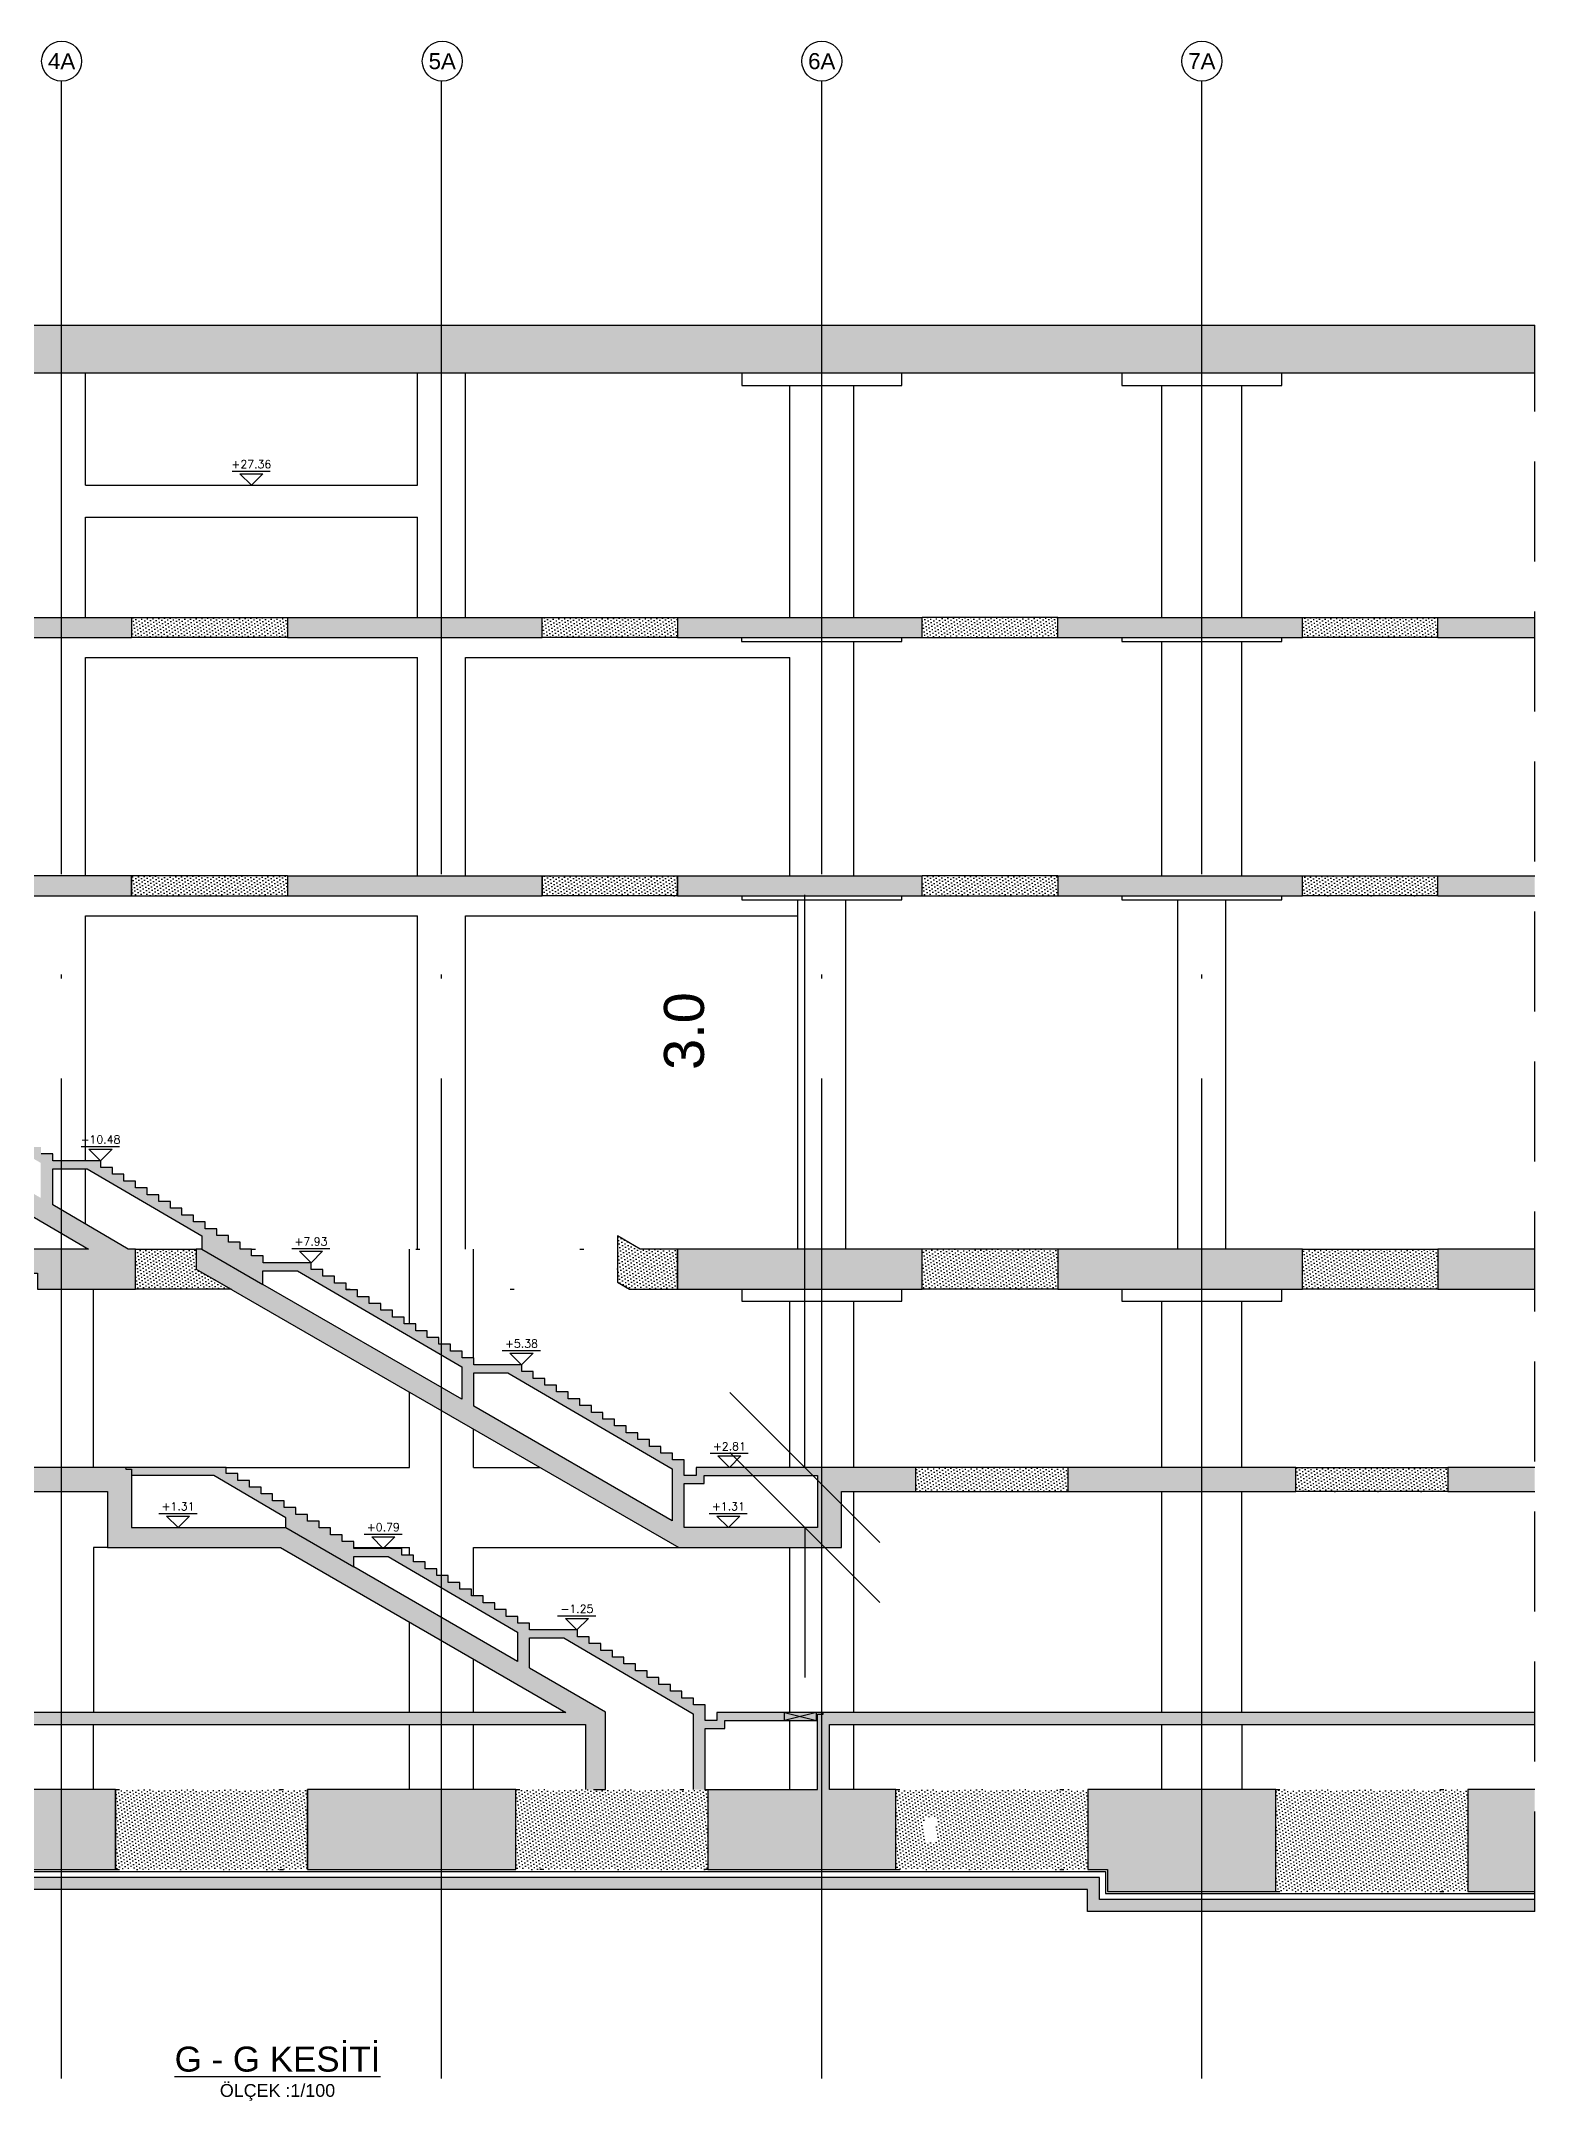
# Model space of a CAD drawing. Header units: millimetres. Extents: x 400392 to 401186, y 4543812 to 4544115.
# Drawn here: x 401067.1 to 401104.4, y 4543895.2 to 4543946.7 of the extents above; entities that cross this region are included whole.
import ezdxf
from ezdxf.enums import TextEntityAlignment as Align

# ---------------------------------------------------------------- set-up
doc = ezdxf.new("R2010")
doc.units = ezdxf.units.MM
for name, pattern in [('AKS', [3, 2.5, -0.25, 0, -0.25]), ('CIZGI', [0.4, 0.25, -0.15]), ('CONTINU', [0]), ('Dot', [4, 0, -4]), ('HIDDEN', [0.375, 0.25, -0.125])]:
    doc.linetypes.add(name, pattern=pattern)
for name, color, linetype in [('aks prota', 2, 'AKS'), ('caks prota', 4, 'Continuous'), ('görünüş prota', 4, 'Continuous'), ('kesik prota', 2, 'CIZGI'), ('kesit prota', 1, 'Continuous'), ('kesit tarama prota', 252, 'Continuous'), ('kot prota', 4, 'Continuous'), ('merdiven prota', 2, 'Continuous'), ('PRT-CST-rc_level', 6, 'Continuous'), ('PRT-CST-rc_levermark', 4, 'Continuous'), ('st_s_ölçü', 4, 'Continuous'), ('t35 prota', 3, 'Continuous'), ('taks prota', 7, 'Continuous'), ('temel prota', 6, 'Continuous'), ('tplan prota', 7, 'Continuous'), ('ölçü prota', 4, 'Continuous')]:
    doc.layers.add(name, color=color, linetype=linetype)
doc.styles.add('Arial', font='Arial.ttf')
doc.styles.add('OLCU', font='romanstw.shx')
doc.styles.get("Standard").update_dxf_attribs({"font": 'Arial.ttf'})
doc.styles.add('TAKS', font='Arial Unicode.ttf')
doc.dimstyles.new('1-100', dxfattribs={"dimscale": 0.5, "dimtxt": 2, "dimasz": 7.5, "dimexe": 3, "dimexo": 5, "dimgap": 5, "dimtad": 3, "dimdec": 1, "dimlfac": 2, "dimzin": 9, "dimdsep": 46, "dimtxsty": 'Standard', "dimblk": 'OBLIQUE', "dimcen": 0.09, "dimclrd": 3, "dimclre": 3, "dimclrt": 1, "dimadec": 3, "dimazin": 0, "dimtfac": 1, "dimtdec": 1, "dimtofl": 0, "dimtmove": 0, "dimatfit": 3, "dimfxl": 4, "dimtolj": 1, "dimtzin": 0, "dimarcsym": 0})
pattern_1 = [(36, (401064.47961, 4543652.329636), (-0.014547592, 0.087543451), [0, -0.079375])]
pattern_2 = [(36, (401043.88173, 4544117.26204), (-0.014547592, 0.08754345), [0, -0.079375])]

# ---------------------------------------------------------------- blocks, each defined once
blk = doc.blocks.new('KOTK5')
at = {"layer": 'PRT-CST-rc_levermark'}
blk.add_line((217, 160), (-213, 160), dxfattribs=at)
blk.add_lwpolyline([(130, 130), (-130, 130), (0, 0)], close=True, dxfattribs=at)
at = {"layer": 'PRT-CST-rc_level', "style": 'OLCU'}
blk.add_attdef('000.00', text='', height=90, dxfattribs=at).set_placement((0, 193), align=Align.CENTER)
blk = doc.blocks.new('_Oblique')
at = {"layer": 'st_s_ölçü', "lineweight": -2}
blk.add_line((-0.5, -0.5), (0.5, 0.5), dxfattribs=at)
blk = doc.blocks.new('*D60')
at = {"layer": 'Defpoints', "color": 0, "transparency": 16777216}
for p in [(401204.237, 4543968.571), (401204.559, 4543968.571), (401204.559, 4543967.071)]:
    blk.add_point(p, dxfattribs=at)
at = {"layer": 'temel prota', "color": 3, "lineweight": -2, "transparency": 16777216}
for p, q in [((401204.237, 4543968.571), (401204.237, 4543982.888)), ((401204.237, 4543968.571), (401202.737, 4543968.571)), ((401204.237, 4543967.071), (401202.737, 4543967.071)), ((401204.237, 4543967.071), (401204.237, 4543963.321))]:
    blk.add_line(p, q, dxfattribs=at)
at = {"layer": 'temel prota', "color": 3, "lineweight": -2, "transparency": 16777216, "xscale": 3.75, "yscale": 3.75, "zscale": 3.75}
for p, rotation in [((401204.237, 4543968.571), 270), ((401204.237, 4543967.071), 90)]:
    blk.add_blockref('_Oblique', p, dxfattribs=dict(at, rotation=rotation))
at = {"layer": 'temel prota', "color": 1, "transparency": 16777216, "insert": (401201.226, 4543979.48), "char_height": 1, "attachment_point": 5, "rotation": 90}
blk.add_mtext('\\A1;3.0', dxfattribs=at)
blk = doc.blocks.new('G-G Kesiti')
at = {"layer": 'kesit tarama prota'}
h = blk.add_hatch(color=256, dxfattribs=at)
h.dxf.hatch_style = 1
h.paths.add_polyline_path([(401164.413, 4543997.121), (401164.413, 4543996.421), (401164.013, 4543996.421), (401164.013, 4543995.921), (401222.482, 4543995.921), (401222.482, 4543997.121)])
h = blk.add_hatch(color=256, dxfattribs=at)
h.dxf.hatch_style = 1
h.paths.add_polyline_path([(401166.413, 4543973.431), (401180.813, 4543973.431), (401180.813, 4543974.031), (401165.913, 4543974.031), (401165.913, 4543982.861), (401170.446, 4543982.861), (401170.446, 4543981.261), (401174.003, 4543981.261), (401186.336, 4543974.031), (401183.013, 4543974.031), (401183.013, 4543973.431), (401185.063, 4543973.431), (401185.063, 4543973.03), (401187.511, 4543973.03), (401187.511, 4543974.031), (401187.325, 4543974.031), (401185.444, 4543975.134), (401185.444, 4543976.041), (401186.3, 4543976.041), (401189.167, 4543974.361), (401189.167, 4543974.031), (401189.031, 4543974.031), (401189.031, 4543973.531), (401201.087, 4543966.571), (401205.159, 4543966.571), (401205.159, 4543967.971), (401207.013, 4543967.971), (401207.013, 4543968.571), (401201.524, 4543968.571), (401201.524, 4543968.371), (401201.224, 4543968.371), (401201.224, 4543968.761), (401200.934, 4543968.761), (401200.934, 4543968.931), (401200.644, 4543968.931), (401200.644, 4543969.101), (401200.354, 4543969.101), (401200.354, 4543969.271), (401200.064, 4543969.271), (401200.064, 4543969.441), (401199.774, 4543969.441), (401199.774, 4543969.611), (401199.484, 4543969.611), (401199.484, 4543969.781), (401199.194, 4543969.781), (401199.194, 4543969.951), (401198.904, 4543969.951), (401198.904, 4543970.121), (401198.614, 4543970.121), (401198.614, 4543970.291), (401198.324, 4543970.291), (401198.324, 4543970.461), (401198.034, 4543970.461), (401198.034, 4543970.631), (401197.744, 4543970.631), (401197.744, 4543970.801), (401197.454, 4543970.801), (401197.454, 4543970.971), (401197.164, 4543970.971), (401197.164, 4543971.141), (401195.964, 4543971.141), (401195.964, 4543971.311), (401195.674, 4543971.311), (401195.674, 4543971.481), (401195.384, 4543971.481), (401195.384, 4543971.651), (401195.094, 4543971.651), (401195.094, 4543971.821), (401194.804, 4543971.821), (401194.804, 4543971.991), (401194.514, 4543971.991), (401194.514, 4543972.161), (401194.224, 4543972.161), (401194.224, 4543972.331), (401193.934, 4543972.331), (401193.934, 4543972.501), (401193.644, 4543972.501), (401193.644, 4543972.671), (401193.354, 4543972.671), (401193.354, 4543972.841), (401193.064, 4543972.841), (401193.064, 4543973.011), (401192.774, 4543973.011), (401192.774, 4543973.181), (401192.484, 4543973.181), (401192.484, 4543973.351), (401192.194, 4543973.351), (401192.194, 4543973.521), (401191.904, 4543973.521), (401191.904, 4543973.691), (401190.704, 4543973.691), (401190.704, 4543973.861), (401190.414, 4543973.861), (401190.414, 4543974.031), (401190.124, 4543974.031), (401190.124, 4543974.201), (401189.834, 4543974.201), (401189.834, 4543974.371), (401189.544, 4543974.371), (401189.544, 4543974.541), (401189.254, 4543974.541), (401189.254, 4543974.711), (401188.964, 4543974.711), (401188.964, 4543974.881), (401188.674, 4543974.881), (401188.674, 4543975.051), (401188.384, 4543975.051), (401188.384, 4543975.221), (401188.094, 4543975.221), (401188.094, 4543975.391), (401187.804, 4543975.391), (401187.804, 4543975.561), (401187.514, 4543975.561), (401187.514, 4543975.731), (401187.224, 4543975.731), (401187.224, 4543975.901), (401186.934, 4543975.901), (401186.934, 4543976.071), (401186.644, 4543976.071), (401186.644, 4543976.241), (401185.444, 4543976.241), (401185.444, 4543976.411), (401185.154, 4543976.411), (401185.154, 4543976.581), (401184.864, 4543976.581), (401184.864, 4543976.751), (401184.574, 4543976.751), (401184.574, 4543976.921), (401184.284, 4543976.921), (401184.284, 4543977.091), (401183.994, 4543977.091), (401183.994, 4543977.261), (401183.704, 4543977.261), (401183.704, 4543977.431), (401183.414, 4543977.431), (401183.414, 4543977.601), (401183.124, 4543977.601), (401183.124, 4543977.771), (401182.834, 4543977.771), (401182.834, 4543977.941), (401182.544, 4543977.941), (401182.544, 4543978.111), (401182.254, 4543978.111), (401182.254, 4543978.281), (401181.964, 4543978.281), (401181.964, 4543978.451), (401181.674, 4543978.451), (401181.674, 4543978.621), (401180.474, 4543978.621), (401180.474, 4543978.791), (401180.184, 4543978.791), (401180.184, 4543978.961), (401179.894, 4543978.961), (401179.894, 4543979.131), (401179.604, 4543979.131), (401179.604, 4543979.301), (401179.314, 4543979.301), (401179.314, 4543979.471), (401179.024, 4543979.471), (401179.024, 4543979.641), (401178.734, 4543979.641), (401178.734, 4543979.811), (401178.444, 4543979.811), (401178.444, 4543979.981), (401178.154, 4543979.981), (401178.154, 4543980.151), (401177.864, 4543980.151), (401177.864, 4543980.321), (401177.574, 4543980.321), (401177.574, 4543980.491), (401177.284, 4543980.491), (401177.284, 4543980.661), (401176.994, 4543980.661), (401176.994, 4543980.831), (401176.704, 4543980.831), (401176.704, 4543981.001), (401175.504, 4543981.001), (401175.504, 4543981.171), (401175.214, 4543981.171), (401175.214, 4543981.341), (401174.924, 4543981.341), (401174.924, 4543981.511), (401174.634, 4543981.511), (401174.634, 4543981.681), (401174.344, 4543981.681), (401174.344, 4543981.851), (401174.054, 4543981.851), (401174.054, 4543982.021), (401173.764, 4543982.021), (401173.764, 4543982.191), (401173.474, 4543982.191), (401173.474, 4543982.361), (401173.184, 4543982.361), (401173.184, 4543982.531), (401172.894, 4543982.531), (401172.894, 4543982.701), (401172.604, 4543982.701), (401172.604, 4543982.871), (401172.314, 4543982.871), (401172.314, 4543983.041), (401172.024, 4543983.041), (401172.024, 4543983.211), (401171.734, 4543983.211), (401171.734, 4543983.361), (401165.913, 4543983.361), (401165.913, 4543989.321), (401180.813, 4543989.321), (401180.813, 4543989.821), (401164.013, 4543989.821), (401164.013, 4543989.321), (401164.413, 4543989.321), (401164.413, 4543958.521), (401180.313, 4543958.521), (401180.313, 4543960.521), (401166.413, 4543960.521), (401166.413, 4543962.151), (401198.755, 4543962.151), (401198.755, 4543960.521), (401199.255, 4543960.521), (401199.255, 4543962.459), (401197.359, 4543963.554), (401197.359, 4543964.311), (401198.215, 4543964.311), (401201.449, 4543962.415), (401201.449, 4543960.521), (401201.749, 4543960.521), (401201.749, 4543962.051), (401202.244, 4543962.051), (401202.244, 4543962.251), (401204.555, 4543962.251), (401204.555, 4543960.521), (401201.813, 4543960.521), (401201.813, 4543958.521), (401206.513, 4543958.521), (401206.513, 4543960.521), (401204.855, 4543960.521), (401204.855, 4543962.151), (401222.482, 4543962.151), (401222.482, 4543962.451), (401202.044, 4543962.451), (401202.044, 4543962.251), (401201.749, 4543962.251), (401201.749, 4543962.641), (401201.459, 4543962.641), (401201.459, 4543962.811), (401201.169, 4543962.811), (401201.169, 4543962.981), (401200.879, 4543962.981), (401200.879, 4543963.151), (401200.589, 4543963.151), (401200.589, 4543963.321), (401200.299, 4543963.321), (401200.299, 4543963.491), (401200.009, 4543963.491), (401200.009, 4543963.661), (401199.719, 4543963.661), (401199.719, 4543963.831), (401199.429, 4543963.831), (401199.429, 4543964.001), (401199.139, 4543964.001), (401199.139, 4543964.171), (401198.849, 4543964.171), (401198.849, 4543964.341), (401198.559, 4543964.341), (401198.559, 4543964.511), (401197.359, 4543964.511), (401197.359, 4543964.681), (401197.069, 4543964.681), (401197.069, 4543964.851), (401196.779, 4543964.851), (401196.779, 4543965.021), (401196.489, 4543965.021), (401196.489, 4543965.191), (401196.199, 4543965.191), (401196.199, 4543965.361), (401195.909, 4543965.361), (401195.909, 4543965.531), (401195.619, 4543965.531), (401195.619, 4543965.701), (401195.329, 4543965.701), (401195.329, 4543965.871), (401195.039, 4543965.871), (401195.039, 4543966.041), (401194.749, 4543966.041), (401194.749, 4543966.211), (401194.459, 4543966.211), (401194.459, 4543966.381), (401194.169, 4543966.381), (401194.169, 4543966.551), (401192.969, 4543966.551), (401192.969, 4543966.721), (401192.679, 4543966.721), (401192.679, 4543966.891), (401192.389, 4543966.891), (401192.389, 4543967.061), (401192.099, 4543967.061), (401192.099, 4543967.231), (401191.809, 4543967.231), (401191.809, 4543967.401), (401191.519, 4543967.401), (401191.519, 4543967.571), (401191.229, 4543967.571), (401191.229, 4543967.741), (401190.939, 4543967.741), (401190.939, 4543967.911), (401190.649, 4543967.911), (401190.649, 4543968.081), (401190.359, 4543968.081), (401190.359, 4543968.251), (401190.069, 4543968.251), (401190.069, 4543968.421), (401189.779, 4543968.421), (401189.779, 4543968.571), (401183.013, 4543968.571), (401183.013, 4543967.971), (401186.813, 4543967.971), (401186.813, 4543966.571), (401191.133, 4543966.571), (401198.269, 4543962.451), (401166.413, 4543962.451), (401166.413, 4543967.971), (401180.813, 4543967.971), (401180.813, 4543968.571), (401166.413, 4543968.571)])
h.paths.add_polyline_path([(401170.946, 4543981.761), (401170.946, 4543983.161), (401171.424, 4543983.161), (401173.812, 4543981.761)], flags=16)
h.paths.add_polyline_path([(401180.474, 4543978.047), (401180.474, 4543978.421), (401181.33, 4543978.421), (401185.144, 4543976.185), (401185.144, 4543975.31)], flags=16)
h.paths.add_polyline_path([(401187.413, 4543968.371), (401189.469, 4543968.371), (401191.266, 4543967.318), (401191.266, 4543967.071), (401187.413, 4543967.071)], flags=16)
h.paths.add_polyline_path([(401190.694, 4543973.149), (401190.694, 4543973.491), (401191.56, 4543973.491), (401195.664, 4543971.085), (401195.664, 4543970.279)], flags=16)
h.paths.add_polyline_path([(401192.969, 4543966.351), (401193.825, 4543966.351), (401197.059, 4543964.455), (401197.059, 4543963.727), (401192.969, 4543966.088)], flags=16)
h.paths.add_polyline_path([(401195.964, 4543970.941), (401196.82, 4543970.941), (401200.924, 4543968.535), (401200.924, 4543967.243), (401195.964, 4543970.106)], flags=16)
h.paths.add_polyline_path([(401201.224, 4543968.171), (401201.724, 4543968.171), (401201.724, 4543968.371), (401204.559, 4543968.371), (401204.559, 4543967.071), (401201.224, 4543967.071)], flags=16)
h = blk.add_hatch(color=256, dxfattribs=at)
h.dxf.hatch_style = 1
h.paths.add_polyline_path([(401187.413, 4543989.821), (401183.013, 4543989.821), (401183.013, 4543989.321), (401187.413, 4543989.321)])
h = blk.add_hatch(dxfattribs=at)
h.set_pattern_fill('DOTS', color=2, scale=0.05, angle=36)
h.set_pattern_definition(pattern_1)
h.paths.add_polyline_path([(401191.313, 4543989.821), (401187.413, 4543989.821), (401187.413, 4543989.321), (401191.313, 4543989.321)])
h = blk.add_hatch(color=256, dxfattribs=at)
h.dxf.hatch_style = 1
h.paths.add_polyline_path([(401197.675, 4543989.821), (401191.313, 4543989.821), (401191.313, 4543989.321), (401197.675, 4543989.321)])
h = blk.add_hatch(dxfattribs=at)
h.set_pattern_fill('DOTS', color=2, scale=0.05, angle=36)
h.set_pattern_definition([(36, (401064.47961, 4543658.789636), (-0.014547592, 0.087543451), [0, -0.079375])])
h.paths.add_polyline_path([(401201.059, 4543989.821), (401197.675, 4543989.821), (401197.675, 4543989.321), (401201.059, 4543989.321)])
h = blk.add_hatch(color=256, dxfattribs=at)
h.dxf.hatch_style = 1
h.paths.add_polyline_path([(401207.175, 4543989.821), (401201.059, 4543989.821), (401201.059, 4543989.321), (401207.175, 4543989.321)])
h = blk.add_hatch(dxfattribs=at)
h.set_pattern_fill('DOTS', color=2, scale=0.05, angle=36)
h.set_pattern_definition(pattern_1)
h.paths.add_polyline_path([(401210.559, 4543989.821), (401207.175, 4543989.821), (401207.175, 4543989.321), (401210.559, 4543989.321)])
h = blk.add_hatch(color=256, dxfattribs=at)
h.dxf.hatch_style = 1
h.paths.add_polyline_path([(401216.675, 4543989.821), (401210.559, 4543989.821), (401210.559, 4543989.321), (401216.675, 4543989.321)])
h = blk.add_hatch(dxfattribs=at)
h.set_pattern_fill('DOTS', color=2, scale=0.05, angle=36)
h.set_pattern_definition(pattern_1)
h.paths.add_polyline_path([(401220.059, 4543989.821), (401216.675, 4543989.821), (401216.675, 4543989.321), (401220.059, 4543989.321)])
h = blk.add_hatch(color=256, dxfattribs=at)
h.dxf.hatch_style = 1
h.paths.add_polyline_path([(401222.482, 4543989.821), (401220.059, 4543989.821), (401220.059, 4543989.321), (401222.482, 4543989.321)])
h = blk.add_hatch(color=256, dxfattribs=at)
h.dxf.hatch_style = 1
h.paths.add_polyline_path([(401179.663, 4543983.361), (401180.863, 4543983.361), (401180.863, 4543982.361), (401179.663, 4543982.361)])
h.paths.add_polyline_path([(401187.413, 4543983.361), (401183.013, 4543983.361), (401183.013, 4543982.861), (401187.413, 4543982.861)])
h = blk.add_hatch(dxfattribs=at)
h.set_pattern_fill('DOTS', color=2, scale=0.05, angle=36)
h.set_pattern_definition(pattern_1)
h.paths.add_polyline_path([(401191.313, 4543983.361), (401187.413, 4543983.361), (401187.413, 4543982.861), (401191.313, 4543982.861)])
h = blk.add_hatch(color=256, dxfattribs=at)
h.dxf.hatch_style = 1
h.paths.add_polyline_path([(401197.675, 4543983.361), (401191.313, 4543983.361), (401191.313, 4543982.861), (401197.675, 4543982.861)])
h = blk.add_hatch(dxfattribs=at)
h.set_pattern_fill('DOTS', color=2, scale=0.05, angle=36)
h.set_pattern_definition(pattern_1)
h.paths.add_polyline_path([(401201.059, 4543983.361), (401197.675, 4543983.361), (401197.675, 4543982.861), (401201.059, 4543982.861)])
h = blk.add_hatch(color=256, dxfattribs=at)
h.dxf.hatch_style = 1
h.paths.add_polyline_path([(401207.175, 4543983.361), (401201.059, 4543983.361), (401201.059, 4543982.861), (401207.175, 4543982.861)])
h = blk.add_hatch(dxfattribs=at)
h.set_pattern_fill('DOTS', color=2, scale=0.05, angle=36)
h.set_pattern_definition(pattern_1)
h.paths.add_polyline_path([(401210.559, 4543983.361), (401207.175, 4543983.361), (401207.175, 4543982.861), (401210.559, 4543982.861)])
h = blk.add_hatch(color=256, dxfattribs=at)
h.dxf.hatch_style = 1
h.paths.add_polyline_path([(401216.675, 4543983.361), (401210.559, 4543983.361), (401210.559, 4543982.861), (401216.675, 4543982.861)])
h = blk.add_hatch(dxfattribs=at)
h.set_pattern_fill('DOTS', color=2, scale=0.05, angle=36)
h.set_pattern_definition(pattern_1)
h.paths.add_polyline_path([(401220.059, 4543983.361), (401216.675, 4543983.361), (401216.675, 4543982.861), (401220.059, 4543982.861)])
h = blk.add_hatch(color=256, dxfattribs=at)
h.dxf.hatch_style = 1
h.paths.add_polyline_path([(401222.482, 4543983.361), (401220.059, 4543983.361), (401220.059, 4543982.861), (401222.482, 4543982.861)])
h = blk.add_hatch(dxfattribs=at)
h.set_pattern_fill('DOTS', color=2, scale=0.05, angle=36)
h.set_pattern_definition([(36, (401071.17745, 4543652.329636), (-0.014547592, 0.087543451), [0, -0.079375])])
h.paths.add_polyline_path([(401189.031, 4543973.531), (401189.031, 4543974.029), (401187.511, 4543974.031), (401187.511, 4543973.03), (401189.9, 4543973.03)])
h = blk.add_hatch(dxfattribs=at)
h.set_pattern_fill('DOTS', color=2, scale=0.05, angle=36)
h.set_pattern_definition([(36, (401054.9661, 4543652.329636), (-0.014547592, 0.087543451), [0, -0.079375])])
h.paths.add_polyline_path([(401201.059, 4543974.031), (401200.123, 4543974.031), (401199.556, 4543974.359), (401199.556, 4543974.031), (401199.556, 4543973.204), (401199.855, 4543973.031), (401201.059, 4543973.031)])
h = blk.add_hatch(color=256, dxfattribs=at)
h.dxf.hatch_style = 1
h.paths.add_polyline_path([(401207.175, 4543974.031), (401201.059, 4543974.031), (401201.059, 4543973.031), (401207.175, 4543973.031)])
h = blk.add_hatch(dxfattribs=at)
h.set_pattern_fill('DOTS', color=2, scale=0.05, angle=36)
h.set_pattern_definition(pattern_1)
h.paths.add_polyline_path([(401210.559, 4543974.031), (401207.175, 4543974.031), (401207.175, 4543973.031), (401210.559, 4543973.031)])
h = blk.add_hatch(color=256, dxfattribs=at)
h.dxf.hatch_style = 1
h.paths.add_polyline_path([(401216.675, 4543974.031), (401210.559, 4543974.031), (401210.559, 4543973.031), (401216.675, 4543973.031)])
h = blk.add_hatch(dxfattribs=at)
h.set_pattern_fill('DOTS', color=2, scale=0.05, angle=36)
h.set_pattern_definition(pattern_1)
h.paths.add_polyline_path([(401220.059, 4543974.031), (401216.675, 4543974.031), (401216.675, 4543973.031), (401220.059, 4543973.031)])
h = blk.add_hatch(color=256, dxfattribs=at)
h.dxf.hatch_style = 1
h.paths.add_polyline_path([(401222.482, 4543974.031), (401220.059, 4543974.031), (401220.059, 4543973.031), (401222.482, 4543973.031)])
h = blk.add_hatch(dxfattribs=at)
h.set_pattern_fill('DOTS', color=2, scale=0.05, angle=36)
h.set_pattern_definition(pattern_1)
h.paths.add_polyline_path([(401210.813, 4543968.571), (401207.013, 4543968.571), (401207.013, 4543967.971), (401210.813, 4543967.971)])
h = blk.add_hatch(color=256, dxfattribs=at)
h.dxf.hatch_style = 1
h.paths.add_polyline_path([(401216.513, 4543968.571), (401210.813, 4543968.571), (401210.813, 4543967.971), (401216.513, 4543967.971)])
h = blk.add_hatch(dxfattribs=at)
h.set_pattern_fill('DOTS', color=2, scale=0.05, angle=36)
h.set_pattern_definition(pattern_1)
h.paths.add_polyline_path([(401220.313, 4543968.571), (401216.513, 4543968.571), (401216.513, 4543967.971), (401220.313, 4543967.971)])
h = blk.add_hatch(color=256, dxfattribs=at)
h.dxf.hatch_style = 1
h.paths.add_polyline_path([(401222.482, 4543968.571), (401220.313, 4543968.571), (401220.313, 4543967.971), (401222.482, 4543967.971)])
h = blk.add_hatch(color=256, dxfattribs=at)
h.dxf.hatch_style = 1
h.paths.add_polyline_path([(401187.013, 4543960.521), (401183.513, 4543960.521), (401183.513, 4543958.521), (401187.013, 4543958.521)], flags=17)
h = blk.add_hatch(dxfattribs=at)
h.set_pattern_fill('DOTS', color=2, scale=0.05, angle=36)
h.set_pattern_definition(pattern_2)
h.paths.add_polyline_path([(401191.813, 4543960.521), (401187.013, 4543960.521), (401187.013, 4543958.521), (401191.813, 4543958.521)])
h = blk.add_hatch(color=256, dxfattribs=at)
h.dxf.hatch_style = 1
h.paths.add_polyline_path([(401197.013, 4543960.521), (401191.813, 4543960.521), (401191.813, 4543958.521), (401197.013, 4543958.521)])
h = blk.add_hatch(dxfattribs=at)
h.set_pattern_fill('DOTS', color=2, scale=0.05, angle=36)
h.set_pattern_definition(pattern_2)
h.paths.add_polyline_path([(401201.813, 4543960.521), (401197.013, 4543960.521), (401197.013, 4543958.521), (401201.813, 4543958.521)])
h = blk.add_hatch(dxfattribs=at)
h.set_pattern_fill('DOTS', color=2, scale=0.05, angle=36)
h.set_pattern_definition(pattern_2)
h.paths.add_polyline_path([(401211.313, 4543960.521), (401206.513, 4543960.521), (401206.513, 4543958.521), (401211.313, 4543958.521)])
h.paths.add_polyline_path([(401207.525, 4543959.214), (401207.525, 4543959.829), (401207.225, 4543959.829), (401207.225, 4543959.214)], flags=16)
h = blk.add_hatch(color=256, dxfattribs=at)
h.dxf.hatch_style = 1
h.paths.add_polyline_path([(401216.013, 4543960.521), (401211.313, 4543960.521), (401211.313, 4543958.521), (401211.805, 4543958.521), (401211.805, 4543957.971), (401216.013, 4543957.971)])
h = blk.add_hatch(dxfattribs=at)
h.set_pattern_fill('DOTS', color=2, scale=0.05, angle=36)
h.set_pattern_definition(pattern_2)
h.paths.add_polyline_path([(401220.813, 4543960.521), (401216.013, 4543960.521), (401216.013, 4543957.971), (401220.813, 4543957.971)])
h = blk.add_hatch(color=256, dxfattribs=at)
h.dxf.hatch_style = 1
h.paths.add_polyline_path([(401222.482, 4543960.521), (401220.813, 4543960.521), (401220.813, 4543957.971), (401222.482, 4543957.971)])
h = blk.add_hatch(dxfattribs=at)
h.set_pattern_fill('AR-CONC', color=253, scale=0.001)
h.set_pattern_definition([(50, (401043.88173, 4544117.26204), (0.18218467, -0.01593909), [0.01905, -0.20955]), (355, (401043.88173, 4544117.26204), (-0.03524342, 0.19105685), [0.01524, -0.16764058]), (100.451445, (401043.89692, 4544117.26071), (0.14694125, 0.17511775), [0.01619001, -0.17809024]), (46.1842, (401043.88173, 4544117.31284), (0.27107904, -0.04204233), [0.028575, -0.314325]), (96.63556, (401043.90432, 4544117.30934), (0.23740413, 0.24742612), [0.02428502, -0.2671356]), (351.18415, (401043.88173, 4544117.31284), (0.23740413, 0.24742612), [0.02285997, -0.25145973]), (21, (401043.90713, 4544117.30014), (0.15161439, -0.1022652), [0.01905, -0.20955]), (326, (401043.90713, 4544117.30014), (0.06180203, 0.18418797), [0.01524, -0.16764]), (71.451445, (401043.91977, 4544117.29162), (0.21341642, 0.08192277), [0.01619001, -0.17808994]), (37.5, (401043.881733, 4544117.26204), (0.003088603, 0.084555039), [0, -0.165608, 0, -0.17018, 0, -0.168275]), (7.5, (401043.88173, 4544117.26204), (0.066819663, 0.100180575), [0, -0.097028, 0, -0.161798, 0, -0.064135]), (327.5, (401043.82509, 4544117.26204), (0.135590595, -0.005728744), [0, -0.0635, 0, -0.19812, 0, -0.26289]), (317.5, (401043.79969, 4544117.26204), (0.14812918, 0.02542649), [0, -0.08255, 0, -0.131572, 0, -0.18669])])
h.paths.add_polyline_path([(401211.605, 4543958.321), (401163.613, 4543958.321), (401163.613, 4543958.021), (401211.305, 4543958.021), (401211.305, 4543957.471), (401222.482, 4543957.471), (401222.482, 4543957.771), (401211.605, 4543957.771)])
at = {"layer": 'aks prota', "ltscale": 10}
for p, q in [((401185.663, 4543953.299), (401185.663, 4544003.223)), ((401195.163, 4543953.299), (401195.163, 4544003.223)), ((401204.663, 4543953.299), (401204.663, 4544003.223)), ((401214.163, 4543953.299), (401214.163, 4544003.223))]:
    blk.add_line(p, q, dxfattribs=at)
at = {"layer": 'caks prota', "ltscale": 0.05}
for centre in [(401185.666, 4544003.723), (401195.179, 4544003.723), (401204.663, 4544003.723), (401214.163, 4544003.723)]:
    blk.add_circle(centre, 0.5, dxfattribs=at)
at = {"layer": 'görünüş prota'}
for p, q in [((401186.263, 4543993.122), (401186.263, 4543995.921)), ((401194.563, 4543993.122), (401194.563, 4543995.921)), ((401195.763, 4543989.821), (401195.763, 4543995.921)), ((401203.863, 4543989.821), (401203.863, 4543995.621)), ((401205.463, 4543989.821), (401205.463, 4543995.621)), ((401213.163, 4543989.821), (401213.163, 4543995.621)), ((401215.163, 4543989.821), (401215.163, 4543995.621)), ((401186.263, 4543989.821), (401186.263, 4543992.322)), ((401194.563, 4543989.821), (401194.563, 4543992.322)), ((401194.563, 4543983.361), (401194.563, 4543988.821)), ((401195.763, 4543983.361), (401195.763, 4543988.821)), ((401203.863, 4543983.361), (401203.863, 4543988.821)), ((401205.463, 4543983.361), (401205.463, 4543989.221)), ((401213.163, 4543983.361), (401213.163, 4543989.221)), ((401215.163, 4543983.361), (401215.163, 4543989.221)), ((401204.062, 4543974.031), (401204.062, 4543982.761)), ((401205.262, 4543974.031), (401205.262, 4543982.761)), ((401213.563, 4543974.031), (401213.563, 4543982.761)), ((401214.763, 4543974.031), (401214.763, 4543982.761)), ((401186.263, 4543976.241), (401186.263, 4543982.361)), ((401194.563, 4543974.03), (401194.563, 4543982.361)), ((401195.763, 4543974.03), (401195.763, 4543982.361)), ((401186.263, 4543974.654), (401186.263, 4543976.041)), ((401194.363, 4543972.161), (401194.363, 4543974.03)), ((401195.963, 4543971.311), (401195.963, 4543974.03)), ((401186.463, 4543968.571), (401186.462, 4543973.03)), ((401203.863, 4543968.571), (401203.863, 4543972.731)), ((401205.463, 4543968.571), (401205.463, 4543972.731)), ((401213.163, 4543968.571), (401213.163, 4543972.731)), ((401215.163, 4543968.571), (401215.163, 4543972.731)), ((401194.363, 4543968.571), (401194.363, 4543970.453)), ((401195.963, 4543968.571), (401195.963, 4543969.53)), ((401205.463, 4543962.451), (401205.463, 4543967.971)), ((401213.163, 4543962.451), (401213.163, 4543967.971)), ((401215.163, 4543962.451), (401215.163, 4543967.971)), ((401194.363, 4543966.381), (401194.363, 4543966.571)), ((401195.963, 4543965.361), (401195.963, 4543966.571)), ((401203.863, 4543962.451), (401203.863, 4543966.571)), ((401194.363, 4543962.451), (401194.363, 4543964.706)), ((401195.963, 4543962.451), (401195.963, 4543963.783)), ((401186.463, 4543960.521), (401186.463, 4543962.151)), ((401194.363, 4543960.521), (401194.363, 4543962.151)), ((401195.963, 4543960.521), (401195.963, 4543962.151)), ((401203.863, 4543960.521), (401203.863, 4543962.251)), ((401205.463, 4543960.521), (401205.463, 4543962.151)), ((401213.163, 4543960.521), (401213.163, 4543962.151)), ((401215.163, 4543962.151), (401215.163, 4543960.521))]:
    blk.add_line(p, q, dxfattribs=at)
for points in [[(401202.662, 4543995.921), (401202.662, 4543995.621), (401206.662, 4543995.621), (401206.662, 4543995.921)], [(401212.161, 4543995.921), (401212.161, 4543995.621), (401216.161, 4543995.621), (401216.161, 4543995.921)], [(401187.413, 4543989.821), (401191.313, 4543989.821)], [(401197.675, 4543989.821), (401201.059, 4543989.821)], [(401210.559, 4543989.821), (401207.175, 4543989.821)], [(401216.675, 4543989.821), (401220.059, 4543989.821)], [(401191.313, 4543989.321), (401187.413, 4543989.321)], [(401201.059, 4543989.321), (401197.675, 4543989.321)], [(401202.66, 4543989.321), (401202.66, 4543989.221), (401206.66, 4543989.221), (401206.66, 4543989.321)], [(401207.175, 4543989.321), (401210.559, 4543989.321)], [(401212.161, 4543989.321), (401212.161, 4543989.221), (401216.161, 4543989.221), (401216.161, 4543989.321)], [(401220.059, 4543989.321), (401216.675, 4543989.321)], [(401186.263, 4543983.361), (401186.263, 4543988.821), (401194.563, 4543988.821)], [(401195.763, 4543988.821), (401203.863, 4543988.821)], [(401191.313, 4543983.361), (401187.413, 4543983.361)], [(401197.675, 4543983.361), (401201.059, 4543983.361)], [(401210.559, 4543983.361), (401207.175, 4543983.361)], [(401216.675, 4543983.361), (401220.059, 4543983.361)], [(401187.413, 4543982.861), (401191.313, 4543982.861)], [(401201.059, 4543982.861), (401197.675, 4543982.861)], [(401202.662, 4543982.861), (401202.662, 4543982.761), (401206.662, 4543982.761), (401206.662, 4543982.861)], [(401207.175, 4543982.861), (401210.559, 4543982.861)], [(401212.163, 4543982.861), (401212.163, 4543982.761), (401216.163, 4543982.761), (401216.163, 4543982.861)], [(401220.059, 4543982.861), (401216.675, 4543982.861)], [(401187.511, 4543974.031), (401189.031, 4543974.029), (401189.031, 4543973.531), (401189.9, 4543973.03), (401187.511, 4543973.03)], [(401201.109, 4543974.031), (401200.123, 4543974.031), (401199.556, 4543974.359), (401199.556, 4543973.204), (401199.855, 4543973.031), (401201.059, 4543973.031), (401201.059, 4543974.031)], [(401210.559, 4543974.031), (401207.175, 4543974.031)], [(401216.675, 4543974.031), (401220.059, 4543974.031)], [(401210.559, 4543973.031), (401207.175, 4543973.031)], [(401220.059, 4543973.031), (401216.675, 4543973.031)], [(401210.813, 4543968.571), (401207.013, 4543968.571)], [(401216.513, 4543968.571), (401220.313, 4543968.571)], [(401207.013, 4543967.971), (401210.813, 4543967.971)], [(401220.313, 4543967.971), (401216.513, 4543967.971)], [(401222.482, 4543957.771), (401211.605, 4543957.771), (401211.605, 4543958.321), (401163.613, 4543958.321)], [(401222.482, 4543957.471), (401211.305, 4543957.471), (401211.305, 4543958.021), (401163.613, 4543958.021)]]:
    blk.add_lwpolyline(points, dxfattribs=at)
at = {"layer": 'görünüş prota', "color": 4, "linetype": 'Dot'}
for points in [[(401190.414, 4543974.026), (401199.556, 4543974.03)], [(401192.774, 4543973.031), (401200.123, 4543973.031)], [(401187.013, 4543960.521), (401191.913, 4543960.521)], [(401197.013, 4543960.521), (401201.734, 4543960.521)], [(401206.513, 4543960.521), (401211.313, 4543960.521)], [(401216.013, 4543960.521), (401220.813, 4543960.521)], [(401187.013, 4543958.521), (401191.913, 4543958.521)], [(401201.813, 4543958.521), (401197.013, 4543958.521)], [(401206.513, 4543958.521), (401211.313, 4543958.521)], [(401216.013, 4543957.971), (401220.813, 4543957.971)]]:
    blk.add_lwpolyline(points, dxfattribs=at)
at = {"layer": 'kesik prota', "linetype": 'HIDDEN', "ltscale": 10}
blk.add_lwpolyline([(401222.482, 4543957.471), (401222.482, 4543997.121)], dxfattribs=at)
at = {"layer": 'kesik prota', "ltscale": 10}
for points in [[(401189.167, 4543974.031), (401190.694, 4543973.149)], [(401187.266, 4543968.571), (401187.267, 4543968.531), (401187.413, 4543968.531), (401187.413, 4543968.371)], [(401191.266, 4543967.071), (401192.969, 4543966.088)], [(401203.731, 4543962.451), (401204.531, 4543962.251), (401204.531, 4543962.451), (401203.731, 4543962.251), (401203.731, 4543962.451)], [(401204.555, 4543962.251), (401204.555, 4543962.411), (401204.7, 4543962.411), (401204.7, 4543962.451)]]:
    blk.add_lwpolyline(points, dxfattribs=at)
at = {"layer": 'kesit prota', "color": 1}
for p, q in [((401164.413, 4543997.121), (401222.482, 4543997.121)), ((401183.013, 4543989.821), (401187.413, 4543989.821)), ((401187.413, 4543989.821), (401187.413, 4543989.321)), ((401191.313, 4543989.821), (401197.675, 4543989.821)), ((401191.313, 4543989.821), (401191.313, 4543989.321)), ((401197.675, 4543989.321), (401197.675, 4543989.821)), ((401201.059, 4543989.821), (401201.059, 4543989.321)), ((401201.059, 4543989.821), (401207.175, 4543989.821)), ((401207.175, 4543989.321), (401207.175, 4543989.821)), ((401210.559, 4543989.821), (401216.675, 4543989.821)), ((401210.559, 4543989.321), (401210.559, 4543989.821)), ((401216.675, 4543989.321), (401216.675, 4543989.821)), ((401220.059, 4543989.821), (401222.482, 4543989.821)), ((401220.059, 4543989.321), (401220.059, 4543989.821)), ((401183.013, 4543989.321), (401187.413, 4543989.321)), ((401191.313, 4543989.321), (401197.675, 4543989.321)), ((401201.059, 4543989.321), (401207.175, 4543989.321)), ((401210.559, 4543989.321), (401216.675, 4543989.321)), ((401220.059, 4543989.321), (401222.482, 4543989.321)), ((401187.413, 4543983.361), (401187.413, 4543982.861)), ((401191.313, 4543983.361), (401197.675, 4543983.361)), ((401191.313, 4543983.361), (401191.313, 4543982.861)), ((401191.313, 4543983.361), (401191.313, 4543982.861)), ((401197.675, 4543982.861), (401197.675, 4543983.361)), ((401201.059, 4543983.361), (401207.175, 4543983.361)), ((401201.059, 4543983.361), (401201.059, 4543982.861)), ((401207.175, 4543982.861), (401207.175, 4543983.361)), ((401210.559, 4543983.361), (401216.675, 4543983.361)), ((401210.559, 4543983.361), (401210.559, 4543982.861)), ((401216.675, 4543982.861), (401216.675, 4543983.361)), ((401220.059, 4543983.361), (401222.482, 4543983.361)), ((401220.059, 4543982.861), (401220.059, 4543983.361)), ((401191.313, 4543982.861), (401197.675, 4543982.861)), ((401201.059, 4543982.861), (401207.175, 4543982.861)), ((401210.559, 4543982.861), (401216.675, 4543982.861)), ((401220.059, 4543982.861), (401222.482, 4543982.861)), ((401204.555, 4543960.521), (401204.555, 4543962.251)), ((401204.855, 4543962.151), (401222.482, 4543962.151)), ((401204.855, 4543960.521), (401204.855, 4543962.151)), ((401187.013, 4543960.521), (401187.013, 4543958.521)), ((401191.813, 4543958.521), (401191.813, 4543960.521)), ((401201.734, 4543960.521), (401204.555, 4543960.521))]:
    blk.add_line(p, q, dxfattribs=at)
at = {"layer": 'kesit prota'}
blk.add_line((401192.969, 4543966.088), (401192.969, 4543966.351), dxfattribs=at)
for points in [[(401222.482, 4543995.921), (401164.013, 4543995.921), (401164.013, 4543996.421), (401164.413, 4543996.421), (401164.413, 4543997.121)], [(401187.413, 4543983.361), (401183.013, 4543983.361), (401183.013, 4543982.861), (401187.413, 4543982.861), (401187.413, 4543983.361)], [(401200.924, 4543967.243), (401195.964, 4543970.106), (401195.964, 4543970.941), (401196.82, 4543970.941), (401200.924, 4543968.535), (401200.924, 4543967.243)]]:
    blk.add_lwpolyline(points, dxfattribs=at)
at = {"layer": 'kesit prota', "color": 1}
for points in [[(401187.511, 4543973.03), (401187.511, 4543974.031), (401187.325, 4543974.031), (401185.444, 4543975.134), (401185.444, 4543976.041), (401186.3, 4543976.041), (401189.167, 4543974.361), (401189.167, 4543974.031), (401189.031, 4543974.031), (401189.031, 4543973.531), (401201.087, 4543966.571), (401205.159, 4543966.571), (401205.159, 4543967.971), (401207.013, 4543967.971), (401207.013, 4543968.571), (401201.524, 4543968.571), (401201.524, 4543968.371), (401201.224, 4543968.371), (401201.224, 4543968.761), (401200.934, 4543968.761), (401200.934, 4543968.931), (401200.644, 4543968.931), (401200.644, 4543969.101), (401200.354, 4543969.101), (401200.354, 4543969.271), (401200.064, 4543969.271), (401200.064, 4543969.441), (401199.774, 4543969.441), (401199.774, 4543969.611), (401199.484, 4543969.611), (401199.484, 4543969.781), (401199.194, 4543969.781), (401199.194, 4543969.951), (401198.904, 4543969.951), (401198.904, 4543970.121), (401198.614, 4543970.121), (401198.614, 4543970.291), (401198.324, 4543970.291), (401198.324, 4543970.461), (401198.034, 4543970.461), (401198.034, 4543970.631), (401197.744, 4543970.631), (401197.744, 4543970.801), (401197.454, 4543970.801), (401197.454, 4543970.971), (401197.164, 4543970.971), (401197.164, 4543971.141), (401195.964, 4543971.141), (401195.964, 4543971.311), (401195.674, 4543971.311), (401195.674, 4543971.481), (401195.384, 4543971.481), (401195.384, 4543971.651), (401195.094, 4543971.651), (401195.094, 4543971.821), (401194.804, 4543971.821), (401194.804, 4543971.991), (401194.514, 4543971.991), (401194.514, 4543972.161), (401194.224, 4543972.161), (401194.224, 4543972.331), (401193.934, 4543972.331), (401193.934, 4543972.501), (401193.644, 4543972.501), (401193.644, 4543972.671), (401193.354, 4543972.671), (401193.354, 4543972.841), (401193.064, 4543972.841), (401193.064, 4543973.011), (401192.774, 4543973.011), (401192.774, 4543973.181), (401192.484, 4543973.181), (401192.484, 4543973.351), (401192.194, 4543973.351), (401192.194, 4543973.521), (401191.904, 4543973.521), (401191.904, 4543973.691), (401190.704, 4543973.691), (401190.704, 4543973.861), (401190.414, 4543973.861), (401190.414, 4543974.031), (401190.124, 4543974.031), (401190.124, 4543974.201), (401189.834, 4543974.201), (401189.834, 4543974.371), (401189.544, 4543974.371), (401189.544, 4543974.541), (401189.254, 4543974.541), (401189.254, 4543974.711), (401188.964, 4543974.711), (401188.964, 4543974.881), (401188.674, 4543974.881), (401188.674, 4543975.051), (401188.384, 4543975.051), (401188.384, 4543975.221), (401188.094, 4543975.221), (401188.094, 4543975.391), (401187.804, 4543975.391), (401187.804, 4543975.561), (401187.514, 4543975.561), (401187.514, 4543975.731), (401187.224, 4543975.731), (401187.224, 4543975.901), (401186.934, 4543975.901), (401186.934, 4543976.071), (401186.644, 4543976.071), (401186.644, 4543976.241), (401185.444, 4543976.241), (401185.444, 4543976.411), (401185.154, 4543976.411)], [(401165.913, 4543974.031), (401165.913, 4543982.861), (401170.446, 4543982.861), (401170.446, 4543981.261), (401174.003, 4543981.261), (401186.336, 4543974.031), (401183.013, 4543974.031), (401183.013, 4543973.431), (401185.063, 4543973.431), (401185.063, 4543973.03), (401187.511, 4543973.03)], [(401222.482, 4543974.031), (401220.059, 4543974.031), (401220.059, 4543973.031), (401222.482, 4543973.031)], [(401222.482, 4543962.451), (401202.044, 4543962.451), (401202.044, 4543962.251), (401201.749, 4543962.251), (401201.749, 4543962.641), (401201.459, 4543962.641), (401201.459, 4543962.811), (401201.169, 4543962.811), (401201.169, 4543962.981), (401200.879, 4543962.981), (401200.879, 4543963.151), (401200.589, 4543963.151), (401200.589, 4543963.321), (401200.299, 4543963.321), (401200.299, 4543963.491), (401200.009, 4543963.491), (401200.009, 4543963.661), (401199.719, 4543963.661), (401199.719, 4543963.831), (401199.429, 4543963.831), (401199.429, 4543964.001), (401199.139, 4543964.001), (401199.139, 4543964.171), (401198.849, 4543964.171), (401198.849, 4543964.341), (401198.559, 4543964.341), (401198.559, 4543964.511), (401197.359, 4543964.511), (401197.359, 4543964.681), (401197.069, 4543964.681), (401197.069, 4543964.851), (401196.779, 4543964.851), (401196.779, 4543965.021), (401196.489, 4543965.021), (401196.489, 4543965.191), (401196.199, 4543965.191), (401196.199, 4543965.361), (401195.909, 4543965.361), (401195.909, 4543965.531), (401195.619, 4543965.531), (401195.619, 4543965.701), (401195.329, 4543965.701), (401195.329, 4543965.871), (401195.039, 4543965.871), (401195.039, 4543966.041), (401194.749, 4543966.041), (401194.749, 4543966.211), (401194.459, 4543966.211), (401194.459, 4543966.381), (401194.169, 4543966.381), (401194.169, 4543966.551), (401192.969, 4543966.551), (401192.969, 4543966.721), (401192.679, 4543966.721), (401192.679, 4543966.891), (401192.389, 4543966.891), (401192.389, 4543967.061), (401192.099, 4543967.061), (401192.099, 4543967.231), (401191.809, 4543967.231), (401191.809, 4543967.401), (401191.519, 4543967.401), (401191.519, 4543967.571), (401191.229, 4543967.571), (401191.229, 4543967.741), (401190.939, 4543967.741), (401190.939, 4543967.911), (401190.649, 4543967.911), (401190.649, 4543968.081), (401190.359, 4543968.081), (401190.359, 4543968.251), (401190.069, 4543968.251), (401190.069, 4543968.421), (401189.779, 4543968.421), (401189.779, 4543968.571), (401183.013, 4543968.571)], [(401183.013, 4543967.971), (401186.813, 4543967.971), (401186.813, 4543966.571), (401191.133, 4543966.571), (401198.269, 4543962.451), (401166.413, 4543962.451)], [(401222.482, 4543968.571), (401220.313, 4543968.571), (401220.313, 4543967.971), (401222.482, 4543967.971)], [(401192.969, 4543966.351), (401193.825, 4543966.351), (401197.059, 4543964.455), (401197.059, 4543963.727), (401192.969, 4543966.088)], [(401197.359, 4543963.563), (401197.359, 4543964.311)], [(401197.359, 4543964.311), (401198.215, 4543964.311), (401201.449, 4543962.415), (401201.449, 4543960.521)], [(401199.255, 4543960.521), (401199.255, 4543962.459), (401197.359, 4543963.554)], [(401166.413, 4543962.151), (401198.755, 4543962.151), (401198.755, 4543960.521)], [(401201.749, 4543960.521), (401201.749, 4543962.051), (401202.244, 4543962.051), (401202.244, 4543962.251), (401204.555, 4543962.251)], [(401187.013, 4543960.521), (401183.513, 4543960.521), (401183.513, 4543958.521), (401187.013, 4543958.521), (401187.013, 4543960.521)], [(401197.013, 4543960.521), (401191.813, 4543960.521), (401191.813, 4543958.521), (401197.013, 4543958.521), (401197.013, 4543960.521)], [(401201.734, 4543960.521), (401201.813, 4543960.521), (401201.813, 4543958.521), (401206.513, 4543958.521), (401206.513, 4543960.521), (401204.855, 4543960.521)], [(401211.805, 4543957.971), (401216.013, 4543957.971), (401216.013, 4543960.521), (401211.313, 4543960.521), (401211.313, 4543958.521), (401211.805, 4543958.521), (401211.805, 4543957.971)], [(401222.482, 4543960.521), (401220.813, 4543960.521), (401220.813, 4543957.971)], [(401220.813, 4543957.971), (401222.482, 4543957.971)]]:
    blk.add_lwpolyline(points, dxfattribs=at)
for points in [[(401201.059, 4543973.031), (401207.175, 4543973.031), (401207.175, 4543974.031), (401201.059, 4543974.031)], [(401210.559, 4543973.031), (401216.675, 4543973.031), (401216.675, 4543974.031), (401210.559, 4543974.031)], [(401191.266, 4543967.318), (401189.469, 4543968.371), (401187.413, 4543968.371), (401187.413, 4543967.071), (401191.266, 4543967.071)], [(401201.724, 4543968.371), (401204.559, 4543968.371), (401204.559, 4543967.071), (401201.224, 4543967.071), (401201.224, 4543968.171), (401201.724, 4543968.171)], [(401210.813, 4543967.971), (401216.513, 4543967.971), (401216.513, 4543968.571), (401210.813, 4543968.571)]]:
    blk.add_lwpolyline(points, close=True, dxfattribs=at)
at = {"layer": 'kesit prota'}
blk.add_lwpolyline([(401190.694, 4543973.491), (401191.56, 4543973.491), (401195.664, 4543971.085), (401195.664, 4543970.279), (401190.694, 4543973.149)], close=True, dxfattribs=at)
at = {"layer": 'kesit tarama prota'}
blk.add_lwpolyline([(401222.482, 4543962.151), (401222.482, 4543962.451)], dxfattribs=at)
at = {"layer": 'merdiven prota', "color": 5}
for p, q in [((401197.675, 4543983.361), (401197.675, 4543982.861)), ((401201.059, 4543982.861), (401201.059, 4543983.361))]:
    blk.add_line(p, q, dxfattribs=at)
at = {"layer": 'ölçü prota'}
for points in [[(401186.263, 4543993.122), (401194.563, 4543993.122)], [(401186.263, 4543992.322), (401194.563, 4543992.322)], [(401186.263, 4543982.361), (401194.563, 4543982.361)], [(401195.763, 4543982.361), (401204.062, 4543982.361)], [(401202.663, 4543973.031), (401202.663, 4543972.731), (401206.663, 4543972.731), (401206.663, 4543973.031)], [(401212.163, 4543973.031), (401212.163, 4543972.731), (401216.163, 4543972.731), (401216.163, 4543973.031)], [(401189.779, 4543968.571), (401194.363, 4543968.571)], [(401195.963, 4543968.571), (401197.622, 4543968.571)], [(401186.813, 4543966.571), (401186.463, 4543966.571), (401186.463, 4543962.451)], [(401192.969, 4543966.571), (401194.363, 4543966.571)], [(401195.963, 4543966.571), (401201.087, 4543966.571)], [(401198.955, 4543960.521), (401199.255, 4543960.521)], [(401163.613, 4543958.471), (401211.755, 4543958.471), (401211.755, 4543957.921), (401222.482, 4543957.921)]]:
    blk.add_lwpolyline(points, dxfattribs=at)
at = {"layer": 'kot prota', "linetype": 'CONTINU', "ltscale": 0.1}
ref = blk.add_blockref('KOTK5', (401190.407, 4543993.122), dxfattribs=dict(at, xscale=-0.002222222222222222, yscale=0.002222222222222222, zscale=0.002222222222222222))
ref.add_attrib('000.00', '+27.36', dxfattribs={"layer": 'PRT-CST-rc_level', "height": 0.2, "style": 'OLCU'}).set_placement((401190.407, 4543993.551), align=Align.CENTER)
ref = blk.add_blockref('KOTK5', (401186.638, 4543976.241), dxfattribs=dict(at, xscale=-0.002222222222222222, yscale=0.002222222222222222, zscale=0.002222222222222222))
ref.add_attrib('000.00', '+10.48', dxfattribs={"layer": 'PRT-CST-rc_level', "height": 0.2, "style": 'OLCU'}).set_placement((401186.638, 4543976.671), align=Align.CENTER)
ref = blk.add_blockref('KOTK5', (401191.898, 4543973.691), dxfattribs=dict(at, xscale=-0.002222222222222222, yscale=0.002222222222222222, zscale=0.002222222222222222))
ref.add_attrib('000.00', '+7.93', dxfattribs={"layer": 'PRT-CST-rc_level', "height": 0.2, "style": 'OLCU'}).set_placement((401191.898, 4543974.121), align=Align.CENTER)
ref = blk.add_blockref('KOTK5', (401197.158, 4543971.141), dxfattribs=dict(at, xscale=-0.002222222222222222, yscale=0.002222222222222222, zscale=0.002222222222222222))
ref.add_attrib('000.00', '+5.38', dxfattribs={"layer": 'PRT-CST-rc_level', "height": 0.2, "style": 'OLCU'}).set_placement((401197.158, 4543971.571), align=Align.CENTER)
ref = blk.add_blockref('KOTK5', (401202.354, 4543968.571), dxfattribs=dict(at, xscale=-0.002222222222222222, yscale=0.002222222222222222, zscale=0.002222222222222222))
ref.add_attrib('000.00', '+2.81', dxfattribs={"layer": 'PRT-CST-rc_level', "height": 0.2, "style": 'OLCU'}).set_placement((401202.354, 4543969.001), align=Align.CENTER)
ref = blk.add_blockref('KOTK5', (401188.576, 4543967.071), dxfattribs=dict(at, xscale=-0.002222222222222222, yscale=0.002222222222222222, zscale=0.002222222222222222))
ref.add_attrib('000.00', '+1.31', dxfattribs={"layer": 'PRT-CST-rc_level', "height": 0.2, "style": 'OLCU'}).set_placement((401188.576, 4543967.501), align=Align.CENTER)
ref = blk.add_blockref('KOTK5', (401202.328, 4543967.071), dxfattribs=dict(at, xscale=-0.002222222222222222, yscale=0.002222222222222222, zscale=0.002222222222222222))
ref.add_attrib('000.00', '+1.31', dxfattribs={"layer": 'PRT-CST-rc_level', "height": 0.2, "style": 'OLCU'}).set_placement((401202.328, 4543967.501), align=Align.CENTER)
ref = blk.add_blockref('KOTK5', (401193.705, 4543966.551), dxfattribs=dict(at, xscale=-0.002222222222222222, yscale=0.002222222222222222, zscale=0.002222222222222222))
ref.add_attrib('000.00', '+0.79', dxfattribs={"layer": 'PRT-CST-rc_level', "height": 0.2, "style": 'OLCU'}).set_placement((401193.705, 4543966.981), align=Align.CENTER)
ref = blk.add_blockref('KOTK5', (401198.544, 4543964.511), dxfattribs=dict(at, xscale=-0.002222222222222222, yscale=0.002222222222222222, zscale=0.002222222222222222))
ref.add_attrib('000.00', '-1.25', dxfattribs={"layer": 'PRT-CST-rc_level', "height": 0.2, "style": 'OLCU'}).set_placement((401198.544, 4543964.941), align=Align.CENTER)
at = {"layer": 't35 prota', "style": 'Arial'}
blk.add_text('ÖLÇEK :1/100', height=0.32, rotation=0.0118, dxfattribs=at).set_placement((401191.061, 4543952.987), align=Align.MIDDLE)
at = {"layer": 'taks prota', "style": 'TAKS'}
for s, p in [('4A', (401185.666, 4544003.723)), ('5A', (401195.179, 4544003.723)), ('6A', (401204.663, 4544003.723)), ('7A', (401214.163, 4544003.723))]:
    blk.add_text(s, height=0.4, rotation=359.5052, dxfattribs=at).set_placement(p, align=Align.MIDDLE_CENTER)
at = {"layer": 'tplan prota', "style": 'Arial'}
blk.add_text('%%UG - G KESİTİ', height=0.625, rotation=0.0118, dxfattribs=at).set_placement((401191.061, 4543953.862), align=Align.MIDDLE)
at = {"layer": 'temel prota'}
dim = blk.add_linear_dim(base=(401204.237, 4543968.571), p1=(401204.559, 4543967.071), p2=(401204.559, 4543968.571), angle=90, dimstyle='1-100', override={"dimzin": 0, "dimfxl": 0.35, "dimfxlon": 1}, dxfattribs=at)
dim.commit()
dim.dimension.update_dxf_attribs({"geometry": '*D60', "text_midpoint": (401201.226, 4543979.48)})

msp = doc.modelspace()

# ---------------------------------------------------------------- block references
msp.add_blockref('G-G Kesiti', (-118.09383, -57.5588))

doc.saveas('drawing.dxf')
